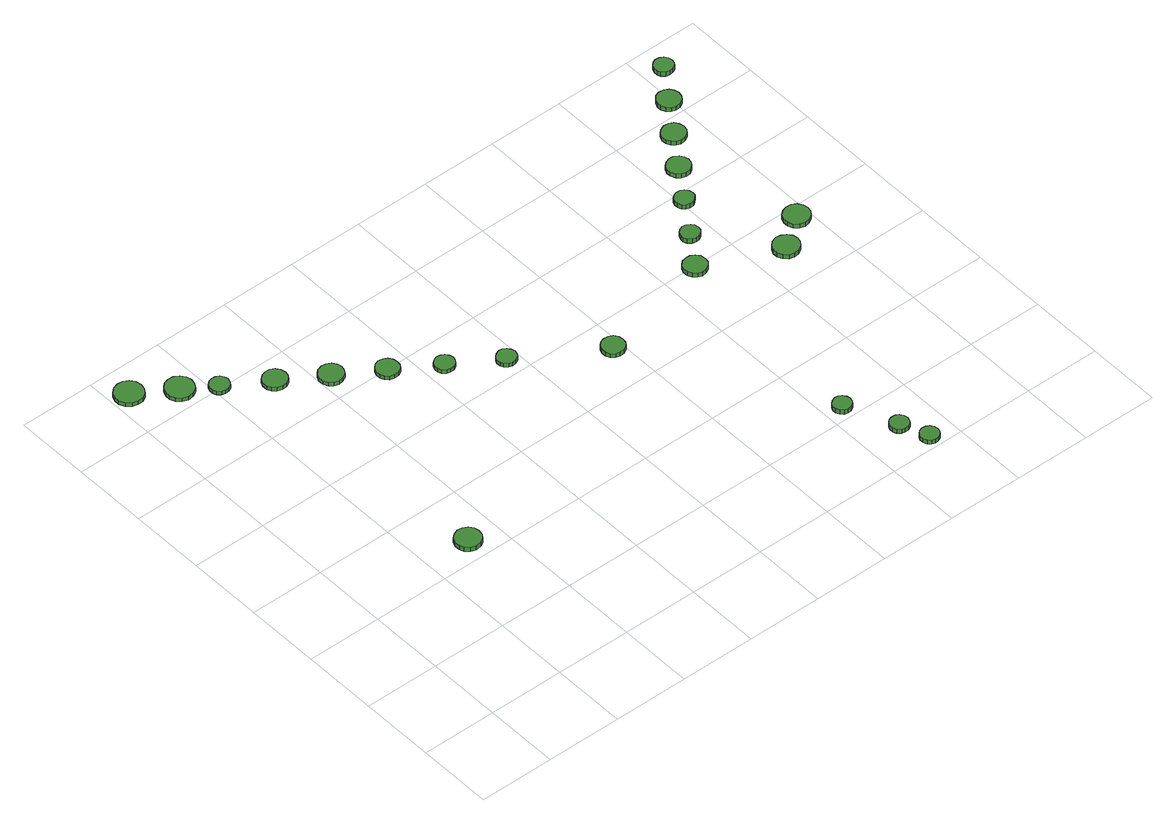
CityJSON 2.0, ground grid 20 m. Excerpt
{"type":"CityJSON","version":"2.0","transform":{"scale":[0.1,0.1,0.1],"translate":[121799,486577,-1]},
"CityObjects":{
"tree1":{"type":"SolitaryVegetationObject","attributes":{"function":"something"},"geometry":[{"type":"MultiSurface","lod":"1","boundaries":[[[0,1,2,3,4,5,6,7,8,9,10,11,12,13,14]],[[15,16,17,18,19,20,21,22,23,24,25,26,27,28,29]],[[0,29,28,1]],[[1,28,27,2]],[[2,27,26,3]],[[3,26,25,4]],[[4,25,24,5]],[[5,24,23,6]],[[6,23,22,7]],[[7,22,21,8]],[[8,21,20,9]],[[9,20,19,10]],[[10,19,18,11]],[[11,18,17,12]],[[12,17,16,13]],[[13,16,15,14]],[[14,15,29,0]]]}]},
"tree2":{"type":"SolitaryVegetationObject","attributes":{"function":"something"},"geometry":[{"type":"MultiSurface","lod":"1","boundaries":[[[30,31,32,33,34,35,36,37,38,39,40,41,42,43,44]],[[45,46,47,48,49,50,51,52,53,54,55,56,57,58,59]],[[30,59,58,31]],[[31,58,57,32]],[[32,57,56,33]],[[33,56,55,34]],[[34,55,54,35]],[[35,54,53,36]],[[36,53,52,37]],[[37,52,51,38]],[[38,51,50,39]],[[39,50,49,40]],[[40,49,48,41]],[[41,48,47,42]],[[42,47,46,43]],[[43,46,45,44]],[[44,45,59,30]]]}]},
"tree3":{"type":"SolitaryVegetationObject","attributes":{"function":"something"},"geometry":[{"type":"MultiSurface","lod":"1","boundaries":[[[60,61,62,63,64,65,66,67,68,69,70,71,72,73,74]],[[75,76,77,78,79,80,81,82,83,84,85,86,87,88,89]],[[60,89,88,61]],[[61,88,87,62]],[[62,87,86,63]],[[63,86,85,64]],[[64,85,84,65]],[[65,84,83,66]],[[66,83,82,67]],[[67,82,81,68]],[[68,81,80,69]],[[69,80,79,70]],[[70,79,78,71]],[[71,78,77,72]],[[72,77,76,73]],[[73,76,75,74]],[[74,75,89,60]]]}]},
"tree4":{"type":"SolitaryVegetationObject","attributes":{"function":"something"},"geometry":[{"type":"MultiSurface","lod":"1","boundaries":[[[90,91,92,93,94,95,96,97,98,99,100,101,102,103,104]],[[105,106,107,108,109,110,111,112,113,114,115,116,117,118,119]],[[90,119,118,91]],[[91,118,117,92]],[[92,117,116,93]],[[93,116,115,94]],[[94,115,114,95]],[[95,114,113,96]],[[96,113,112,97]],[[97,112,111,98]],[[98,111,110,99]],[[99,110,109,100]],[[100,109,108,101]],[[101,108,107,102]],[[102,107,106,103]],[[103,106,105,104]],[[104,105,119,90]]]}]},
"tree5":{"type":"SolitaryVegetationObject","attributes":{"function":"something"},"geometry":[{"type":"MultiSurface","lod":"1","boundaries":[[[120,121,122,123,124,125,126,127,128,129,130,131,132,133,134]],[[135,136,137,138,139,140,141,142,143,144,145,146,147,148,149]],[[120,149,148,121]],[[121,148,147,122]],[[122,147,146,123]],[[123,146,145,124]],[[124,145,144,125]],[[125,144,143,126]],[[126,143,142,127]],[[127,142,141,128]],[[128,141,140,129]],[[129,140,139,130]],[[130,139,138,131]],[[131,138,137,132]],[[132,137,136,133]],[[133,136,135,134]],[[134,135,149,120]]]}]},
"tree6":{"type":"SolitaryVegetationObject","attributes":{"function":"something"},"geometry":[{"type":"MultiSurface","lod":"1","boundaries":[[[150,151,152,153,154,155,156,157,158,159,160,161,162,163,164]],[[165,166,167,168,169,170,171,172,173,174,175,176,177,178,179]],[[150,179,178,151]],[[151,178,177,152]],[[152,177,176,153]],[[153,176,175,154]],[[154,175,174,155]],[[155,174,173,156]],[[156,173,172,157]],[[157,172,171,158]],[[158,171,170,159]],[[159,170,169,160]],[[160,169,168,161]],[[161,168,167,162]],[[162,167,166,163]],[[163,166,165,164]],[[164,165,179,150]]]}]},
"tree7":{"type":"SolitaryVegetationObject","attributes":{"function":"something"},"geometry":[{"type":"MultiSurface","lod":"1","boundaries":[[[180,181,182,183,184,185,186,187,188,189,190,191,192,193,194]],[[195,196,197,198,199,200,201,202,203,204,205,206,207,208,209]],[[180,209,208,181]],[[181,208,207,182]],[[182,207,206,183]],[[183,206,205,184]],[[184,205,204,185]],[[185,204,203,186]],[[186,203,202,187]],[[187,202,201,188]],[[188,201,200,189]],[[189,200,199,190]],[[190,199,198,191]],[[191,198,197,192]],[[192,197,196,193]],[[193,196,195,194]],[[194,195,209,180]]]}]},
"tree8":{"type":"SolitaryVegetationObject","attributes":{"function":"something"},"geometry":[{"type":"MultiSurface","lod":"1","boundaries":[[[210,211,212,213,214,215,216,217,218,219,220,221,222,223,224]],[[225,226,227,228,229,230,231,232,233,234,235,236,237,238,239]],[[210,239,238,211]],[[211,238,237,212]],[[212,237,236,213]],[[213,236,235,214]],[[214,235,234,215]],[[215,234,233,216]],[[216,233,232,217]],[[217,232,231,218]],[[218,231,230,219]],[[219,230,229,220]],[[220,229,228,221]],[[221,228,227,222]],[[222,227,226,223]],[[223,226,225,224]],[[224,225,239,210]]]}]},
"tree9":{"type":"SolitaryVegetationObject","attributes":{"function":"something"},"geometry":[{"type":"MultiSurface","lod":"1","boundaries":[[[240,241,242,243,244,245,246,247,248,249,250,251,252,253,254]],[[255,256,257,258,259,260,261,262,263,264,265,266,267,268,269]],[[240,269,268,241]],[[241,268,267,242]],[[242,267,266,243]],[[243,266,265,244]],[[244,265,264,245]],[[245,264,263,246]],[[246,263,262,247]],[[247,262,261,248]],[[248,261,260,249]],[[249,260,259,250]],[[250,259,258,251]],[[251,258,257,252]],[[252,257,256,253]],[[253,256,255,254]],[[254,255,269,240]]]}]},
"tree10":{"type":"SolitaryVegetationObject","attributes":{"function":"something"},"geometry":[{"type":"MultiSurface","lod":"1","boundaries":[[[270,271,272,273,274,275,276,277,278,279,280,281,282,283,284]],[[285,286,287,288,289,290,291,292,293,294,295,296,297,298,299]],[[270,299,298,271]],[[271,298,297,272]],[[272,297,296,273]],[[273,296,295,274]],[[274,295,294,275]],[[275,294,293,276]],[[276,293,292,277]],[[277,292,291,278]],[[278,291,290,279]],[[279,290,289,280]],[[280,289,288,281]],[[281,288,287,282]],[[282,287,286,283]],[[283,286,285,284]],[[284,285,299,270]]]}]},
"tree11":{"type":"SolitaryVegetationObject","attributes":{"function":"something"},"geometry":[{"type":"MultiSurface","lod":"1","boundaries":[[[300,301,302,303,304,305,306,307,308,309,310,311,312,313,314]],[[315,316,317,318,319,320,321,322,323,324,325,326,327,328,329]],[[300,329,328,301]],[[301,328,327,302]],[[302,327,326,303]],[[303,326,325,304]],[[304,325,324,305]],[[305,324,323,306]],[[306,323,322,307]],[[307,322,321,308]],[[308,321,320,309]],[[309,320,319,310]],[[310,319,318,311]],[[311,318,317,312]],[[312,317,316,313]],[[313,316,315,314]],[[314,315,329,300]]]}]},
"tree12":{"type":"SolitaryVegetationObject","attributes":{"function":"something"},"geometry":[{"type":"MultiSurface","lod":"1","boundaries":[[[330,331,332,333,334,335,336,337,338,339,340,341,342,343,344]],[[345,346,347,348,349,350,351,352,353,354,355,356,357,358,359]],[[330,359,358,331]],[[331,358,357,332]],[[332,357,356,333]],[[333,356,355,334]],[[334,355,354,335]],[[335,354,353,336]],[[336,353,352,337]],[[337,352,351,338]],[[338,351,350,339]],[[339,350,349,340]],[[340,349,348,341]],[[341,348,347,342]],[[342,347,346,343]],[[343,346,345,344]],[[344,345,359,330]]]}]},
"tree13":{"type":"SolitaryVegetationObject","attributes":{"function":"something"},"geometry":[{"type":"MultiSurface","lod":"1","boundaries":[[[360,361,362,363,364,365,366,367,368,369,370,371,372,373,374]],[[375,376,377,378,379,380,381,382,383,384,385,386,387,388,389]],[[360,389,388,361]],[[361,388,387,362]],[[362,387,386,363]],[[363,386,385,364]],[[364,385,384,365]],[[365,384,383,366]],[[366,383,382,367]],[[367,382,381,368]],[[368,381,380,369]],[[369,380,379,370]],[[370,379,378,371]],[[371,378,377,372]],[[372,377,376,373]],[[373,376,375,374]],[[374,375,389,360]]]}]},
"tree14":{"type":"SolitaryVegetationObject","attributes":{"function":"something"},"geometry":[{"type":"MultiSurface","lod":"1","boundaries":[[[390,391,392,393,394,395,396,397,398,399,400,401,402,403,404]],[[405,406,407,408,409,410,411,412,413,414,415,416,417,418,419]],[[390,419,418,391]],[[391,418,417,392]],[[392,417,416,393]],[[393,416,415,394]],[[394,415,414,395]],[[395,414,413,396]],[[396,413,412,397]],[[397,412,411,398]],[[398,411,410,399]],[[399,410,409,400]],[[400,409,408,401]],[[401,408,407,402]],[[402,407,406,403]],[[403,406,405,404]],[[404,405,419,390]]]}]},
"tree15":{"type":"SolitaryVegetationObject","attributes":{"function":"something"},"geometry":[{"type":"MultiSurface","lod":"1","boundaries":[[[420,421,422,423,424,425,426,427,428,429,430,431,432,433,434]],[[435,436,437,438,439,440,441,442,443,444,445,446,447,448,449]],[[420,449,448,421]],[[421,448,447,422]],[[422,447,446,423]],[[423,446,445,424]],[[424,445,444,425]],[[425,444,443,426]],[[426,443,442,427]],[[427,442,441,428]],[[428,441,440,429]],[[429,440,439,430]],[[430,439,438,431]],[[431,438,437,432]],[[432,437,436,433]],[[433,436,435,434]],[[434,435,449,420]]]}]},
"tree16":{"type":"SolitaryVegetationObject","attributes":{"function":"something"},"geometry":[{"type":"MultiSurface","lod":"1","boundaries":[[[450,451,452,453,454,455,456,457,458,459,460,461,462,463,464]],[[465,466,467,468,469,470,471,472,473,474,475,476,477,478,479]],[[450,479,478,451]],[[451,478,477,452]],[[452,477,476,453]],[[453,476,475,454]],[[454,475,474,455]],[[455,474,473,456]],[[456,473,472,457]],[[457,472,471,458]],[[458,471,470,459]],[[459,470,469,460]],[[460,469,468,461]],[[461,468,467,462]],[[462,467,466,463]],[[463,466,465,464]],[[464,465,479,450]]]}]},
"tree17":{"type":"SolitaryVegetationObject","attributes":{"function":"something"},"geometry":[{"type":"MultiSurface","lod":"1","boundaries":[[[480,481,482,483,484,485,486,487,488,489,490,491,492,493,494]],[[495,496,497,498,499,500,501,502,503,504,505,506,507,508,509]],[[480,509,508,481]],[[481,508,507,482]],[[482,507,506,483]],[[483,506,505,484]],[[484,505,504,485]],[[485,504,503,486]],[[486,503,502,487]],[[487,502,501,488]],[[488,501,500,489]],[[489,500,499,490]],[[490,499,498,491]],[[491,498,497,492]],[[492,497,496,493]],[[493,496,495,494]],[[494,495,509,480]]]}]},
"tree18":{"type":"SolitaryVegetationObject","attributes":{"function":"something"},"geometry":[{"type":"MultiSurface","lod":"1","boundaries":[[[510,511,512,513,514,515,516,517,518,519,520,521,522,523,524]],[[525,526,527,528,529,530,531,532,533,534,535,536,537,538,539]],[[510,539,538,511]],[[511,538,537,512]],[[512,537,536,513]],[[513,536,535,514]],[[514,535,534,515]],[[515,534,533,516]],[[516,533,532,517]],[[517,532,531,518]],[[518,531,530,519]],[[519,530,529,520]],[[520,529,528,521]],[[521,528,527,522]],[[522,527,526,523]],[[523,526,525,524]],[[524,525,539,510]]]}]},
"tree19":{"type":"SolitaryVegetationObject","attributes":{"function":"something"},"geometry":[{"type":"MultiSurface","lod":"1","boundaries":[[[540,541,542,543,544,545,546,547,548,549,550,551,552,553,554]],[[555,556,557,558,559,560,561,562,563,564,565,566,567,568,569]],[[540,569,568,541]],[[541,568,567,542]],[[542,567,566,543]],[[543,566,565,544]],[[544,565,564,545]],[[545,564,563,546]],[[546,563,562,547]],[[547,562,561,548]],[[548,561,560,549]],[[549,560,559,550]],[[550,559,558,551]],[[551,558,557,552]],[[552,557,556,553]],[[553,556,555,554]],[[554,555,569,540]]]}]},
"tree20":{"type":"SolitaryVegetationObject","attributes":{"function":"something"},"geometry":[{"type":"MultiSurface","lod":"1","boundaries":[[[570,571,572,573,574,575,576,577,578,579,580,581,582,583,584]],[[585,586,587,588,589,590,591,592,593,594,595,596,597,598,599]],[[570,599,598,571]],[[571,598,597,572]],[[572,597,596,573]],[[573,596,595,574]],[[574,595,594,575]],[[575,594,593,576]],[[576,593,592,577]],[[577,592,591,578]],[[578,591,590,579]],[[579,590,589,580]],[[580,589,588,581]],[[581,588,587,582]],[[582,587,586,583]],[[583,586,585,584]],[[584,585,599,570]]]}]},
"tree21":{"type":"SolitaryVegetationObject","attributes":{"function":"something"},"geometry":[{"type":"MultiSurface","lod":"1","boundaries":[[[600,601,602,603,604,605,606,607,608,609,610,611,612,613,614]],[[615,616,617,618,619,620,621,622,623,624,625,626,627,628,629]],[[600,629,628,601]],[[601,628,627,602]],[[602,627,626,603]],[[603,626,625,604]],[[604,625,624,605]],[[605,624,623,606]],[[606,623,622,607]],[[607,622,621,608]],[[608,621,620,609]],[[609,620,619,610]],[[610,619,618,611]],[[611,618,617,612]],[[612,617,616,613]],[[613,616,615,614]],[[614,615,629,600]]]}]},
"tree22":{"type":"SolitaryVegetationObject","attributes":{"function":"something"},"geometry":[{"type":"MultiSurface","lod":"1","boundaries":[[[630,631,632,633,634,635,636,637,638,639,640,641,642,643,644]],[[645,646,647,648,649,650,651,652,653,654,655,656,657,658,659]],[[630,659,658,631]],[[631,658,657,632]],[[632,657,656,633]],[[633,656,655,634]],[[634,655,654,635]],[[635,654,653,636]],[[636,653,652,637]],[[637,652,651,638]],[[638,651,650,639]],[[639,650,649,640]],[[640,649,648,641]],[[641,648,647,642]],[[642,647,646,643]],[[643,646,645,644]],[[644,645,659,630]]]}]}
},
"vertices":[
[81,1318,19],[78,1333,19],[69,1345,19],[56,1353,19],[41,1354,19],[26,1350,19],[14,1339,19],[8,1325,19],[8,1310,19],[14,1296,19],[26,1285,19],[41,1281,19],[56,1282,19],[69,1290,19],[78,1303,19],[78,1303,8],[69,1290,8],[56,1282,8],[41,1281,8],[26,1285,8],[14,1296,8],[8,1310,8],[8,1325,8],[14,1339,8],[26,1350,8],[41,1354,8],[56,1353,8],[69,1345,8],[78,1333,8],[81,1318,8],
[348,452,28],[345,466,28],[337,477,28],[325,484,28],[311,486,28],[298,481,28],[287,472,28],[282,459,28],[282,445,28],[287,433,28],[298,423,28],[311,419,28],[325,421,28],[337,427,28],[345,439,28],[345,439,15],[337,427,15],[325,421,15],[311,419,15],[298,423,15],[287,433,15],[282,445,15],[282,459,15],[287,472,15],[298,481,15],[311,486,15],[325,484,15],[337,477,15],[345,466,15],[348,452,15],
[178,1255,19],[175,1270,19],[166,1282,19],[153,1290,19],[138,1291,19],[123,1286,19],[112,1276,19],[106,1262,19],[106,1247,19],[112,1233,19],[123,1223,19],[138,1218,19],[153,1220,19],[166,1227,19],[175,1240,19],[175,1240,8],[166,1227,8],[153,1220,8],[138,1218,8],[123,1223,8],[112,1233,8],[106,1247,8],[106,1262,8],[112,1276,8],[123,1286,8],[138,1291,8],[153,1290,8],[166,1282,8],[175,1270,8],[178,1255,8],
[243,1204,19],[240,1214,19],[234,1223,19],[225,1228,19],[215,1229,19],[205,1226,19],[197,1219,19],[193,1209,19],[193,1199,19],[197,1189,19],[205,1182,19],[215,1179,19],[225,1180,19],[234,1185,19],[240,1194,19],[240,1194,8],[234,1185,8],[225,1180,8],[215,1179,8],[205,1182,8],[197,1189,8],[193,1199,8],[193,1209,8],[197,1219,8],[205,1226,8],[215,1229,8],[225,1228,8],[234,1223,8],[240,1214,8],[243,1204,8],
[356,1135,19],[353,1148,19],[345,1159,19],[334,1165,19],[321,1166,19],[309,1162,19],[299,1154,19],[294,1142,19],[294,1129,19],[299,1117,19],[309,1109,19],[321,1105,19],[334,1106,19],[345,1112,19],[353,1123,19],[353,1123,8],[345,1112,8],[334,1106,8],[321,1105,8],[309,1109,8],[299,1117,8],[294,1129,8],[294,1142,8],[299,1154,8],[309,1162,8],[321,1166,8],[334,1165,8],[345,1159,8],[353,1148,8],[356,1135,8],
[464,1066,19],[461,1079,19],[454,1089,19],[442,1096,19],[429,1097,19],[416,1093,19],[407,1084,19],[401,1072,19],[401,1059,19],[407,1047,19],[416,1038,19],[429,1034,19],[442,1036,19],[454,1042,19],[461,1053,19],[461,1053,8],[454,1042,8],[442,1036,8],[429,1034,8],[416,1038,8],[407,1047,8],[401,1059,8],[401,1072,8],[407,1084,8],[416,1093,8],[429,1097,8],[442,1096,8],[454,1089,8],[461,1079,8],[464,1066,8],
[570,996,19],[568,1008,19],[561,1018,19],[550,1024,19],[538,1026,19],[526,1022,19],[517,1013,19],[512,1002,19],[512,990,19],[517,979,19],[526,970,19],[538,967,19],[550,968,19],[561,974,19],[568,984,19],[568,984,8],[561,974,8],[550,968,8],[538,967,8],[526,970,8],[517,979,8],[512,990,8],[512,1002,8],[517,1013,8],[526,1022,8],[538,1026,8],[550,1024,8],[561,1018,8],[568,1008,8],[570,996,8],
[676,924,19],[673,935,19],[667,943,19],[658,948,19],[647,950,19],[637,946,19],[629,939,19],[625,929,19],[625,919,19],[629,909,19],[637,902,19],[647,899,19],[658,900,19],[667,905,19],[673,914,19],[673,914,8],[667,905,8],[658,900,8],[647,899,8],[637,902,8],[629,909,8],[625,919,8],[625,929,8],[629,939,8],[637,946,8],[647,950,8],[658,948,8],[667,943,8],[673,935,8],[676,924,8],
[795,848,19],[792,858,19],[786,866,19],[777,872,19],[767,873,19],[757,869,19],[749,862,19],[745,853,19],[745,842,19],[749,833,19],[757,826,19],[767,823,19],[777,824,19],[786,829,19],[792,837,19],[792,837,8],[786,829,8],[777,824,8],[767,823,8],[757,826,8],[749,833,8],[745,842,8],[745,853,8],[749,862,8],[757,869,8],[767,873,8],[777,872,8],[786,866,8],[792,858,8],[795,848,8],
[1001,713,26],[999,725,26],[992,735,26],[981,741,26],[969,742,26],[957,738,26],[948,730,26],[943,719,26],[943,707,26],[948,695,26],[957,687,26],[969,684,26],[981,685,26],[992,691,26],[999,701,26],[999,701,14],[992,691,14],[981,685,14],[969,684,14],[957,687,14],[948,695,14],[943,707,14],[943,719,14],[948,730,14],[957,738,14],[969,742,14],[981,741,14],[992,735,14],[999,725,14],[1001,713,14],
[1263,227,32],[1261,237,32],[1255,245,32],[1247,250,32],[1237,251,32],[1227,247,32],[1220,241,32],[1216,232,32],[1216,222,32],[1220,213,32],[1227,206,32],[1237,203,32],[1247,204,32],[1255,209,32],[1261,217,32],[1261,217,19],[1255,209,19],[1247,204,19],[1237,203,19],[1227,206,19],[1220,213,19],[1216,222,19],[1216,232,19],[1220,241,19],[1227,247,19],[1237,251,19],[1247,250,19],[1255,245,19],[1261,237,19],[1263,227,19],
[1323,97,29],[1321,107,29],[1315,116,29],[1307,121,29],[1296,122,29],[1287,119,29],[1279,112,29],[1275,103,29],[1275,92,29],[1279,83,29],[1287,76,29],[1296,73,29],[1307,74,29],[1315,79,29],[1321,88,29],[1321,88,17],[1315,79,17],[1307,74,17],[1296,73,17],[1287,76,17],[1279,83,17],[1275,92,17],[1275,103,17],[1279,112,17],[1287,119,17],[1296,122,17],[1307,121,17],[1315,116,17],[1321,107,17],[1323,97,17],
[1351,25,30],[1349,35,30],[1343,43,30],[1335,48,30],[1325,49,30],[1315,46,30],[1308,39,30],[1304,30,30],[1304,20,30],[1308,11,30],[1315,4,30],[1325,1,30],[1335,2,30],[1343,7,30],[1349,15,30],[1349,15,18],[1343,7,18],[1335,2,18],[1325,1,18],[1315,4,18],[1308,11,18],[1304,20,18],[1304,30,18],[1308,39,18],[1315,46,18],[1325,49,18],[1335,48,18],[1343,43,18],[1349,35,18],[1351,25,18],
[1311,787,29],[1309,800,29],[1301,810,29],[1290,816,29],[1278,817,29],[1266,814,29],[1257,805,29],[1252,794,29],[1252,781,29],[1257,770,29],[1266,761,29],[1278,757,29],[1290,759,29],[1301,765,29],[1309,775,29],[1309,775,17],[1301,765,17],[1290,759,17],[1278,757,17],[1266,761,17],[1257,770,17],[1252,781,17],[1252,794,17],[1257,805,17],[1266,814,17],[1278,817,17],[1290,816,17],[1301,810,17],[1309,800,17],[1311,787,17],
[1367,876,27],[1365,886,27],[1359,894,27],[1350,899,27],[1340,901,27],[1330,897,27],[1322,891,27],[1318,881,27],[1318,871,27],[1322,862,27],[1330,855,27],[1340,852,27],[1350,853,27],[1359,858,27],[1365,866,27],[1365,866,14],[1359,858,14],[1350,853,14],[1340,852,14],[1330,855,14],[1322,862,14],[1318,871,14],[1318,881,14],[1322,891,14],[1330,897,14],[1340,901,14],[1350,899,14],[1359,894,14],[1365,886,14],[1367,876,14],
[1512,699,31],[1509,713,31],[1500,724,31],[1488,731,31],[1475,733,31],[1461,728,31],[1451,719,31],[1445,706,31],[1445,692,31],[1451,680,31],[1461,670,31],[1475,666,31],[1488,668,31],[1500,674,31],[1509,686,31],[1509,686,18],[1500,674,18],[1488,668,18],[1475,666,18],[1461,670,18],[1451,680,18],[1445,692,18],[1445,706,18],[1451,719,18],[1461,728,18],[1475,733,18],[1488,731,18],[1500,724,18],[1509,713,18],[1512,699,18],
[1432,971,24],[1430,981,24],[1423,990,24],[1415,995,24],[1404,996,24],[1395,993,24],[1387,986,24],[1383,976,24],[1383,966,24],[1387,957,24],[1395,950,24],[1404,947,24],[1415,948,24],[1423,953,24],[1430,961,24],[1430,961,11],[1423,953,11],[1415,948,11],[1404,947,11],[1395,950,11],[1387,957,11],[1383,966,11],[1383,976,11],[1387,986,11],[1395,993,11],[1404,996,11],[1415,995,11],[1423,990,11],[1430,981,11],[1432,971,11],
[1497,1061,22],[1494,1073,22],[1487,1083,22],[1476,1090,22],[1464,1091,22],[1452,1087,22],[1443,1079,22],[1437,1067,22],[1437,1055,22],[1443,1043,22],[1452,1035,22],[1464,1031,22],[1476,1032,22],[1487,1039,22],[1494,1049,22],[1494,1049,10],[1487,1039,10],[1476,1032,10],[1464,1031,10],[1452,1035,10],[1443,1043,10],[1437,1055,10],[1437,1067,10],[1443,1079,10],[1452,1087,10],[1464,1091,10],[1476,1090,10],[1487,1083,10],[1494,1073,10],[1497,1061,10],
[1594,759,31],[1591,772,31],[1583,784,31],[1571,791,31],[1557,792,31],[1544,788,31],[1533,779,31],[1528,766,31],[1528,752,31],[1533,739,31],[1544,730,31],[1557,726,31],[1571,727,31],[1583,734,31],[1591,745,31],[1591,745,19],[1583,734,19],[1571,727,19],[1557,726,19],[1544,730,19],[1533,739,19],[1528,752,19],[1528,766,19],[1533,779,19],[1544,788,19],[1557,792,19],[1571,791,19],[1583,784,19],[1591,772,19],[1594,759,19],
[1560,1151,20],[1557,1163,20],[1550,1174,20],[1539,1180,20],[1526,1181,20],[1514,1177,20],[1505,1169,20],[1499,1157,20],[1499,1144,20],[1505,1133,20],[1514,1124,20],[1526,1120,20],[1539,1122,20],[1550,1128,20],[1557,1138,20],[1557,1138,8],[1550,1128,8],[1539,1122,8],[1526,1120,8],[1514,1124,8],[1505,1133,8],[1499,1144,8],[1499,1157,8],[1505,1169,8],[1514,1177,8],[1526,1181,8],[1539,1180,8],[1550,1174,8],[1557,1163,8],[1560,1151,8],
[1622,1240,20],[1619,1253,20],[1612,1263,20],[1601,1269,20],[1588,1271,20],[1576,1267,20],[1567,1258,20],[1562,1247,20],[1562,1234,20],[1567,1223,20],[1576,1214,20],[1588,1210,20],[1601,1211,20],[1612,1218,20],[1619,1228,20],[1619,1228,8],[1612,1218,8],[1601,1211,8],[1588,1210,8],[1576,1214,8],[1567,1223,8],[1562,1234,8],[1562,1247,8],[1567,1258,8],[1576,1267,8],[1588,1271,8],[1601,1269,8],[1612,1263,8],[1619,1253,8],[1622,1240,8],
[1679,1331,20],[1677,1341,20],[1671,1350,20],[1662,1355,20],[1651,1356,20],[1642,1353,20],[1634,1346,20],[1630,1336,20],[1630,1326,20],[1634,1317,20],[1642,1310,20],[1651,1307,20],[1662,1308,20],[1671,1313,20],[1677,1321,20],[1677,1321,7],[1671,1313,7],[1662,1308,7],[1651,1307,7],[1642,1310,7],[1634,1317,7],[1630,1326,7],[1630,1336,7],[1634,1346,7],[1642,1353,7],[1651,1356,7],[1662,1355,7],[1671,1350,7],[1677,1341,7],[1679,1331,7]
]}
